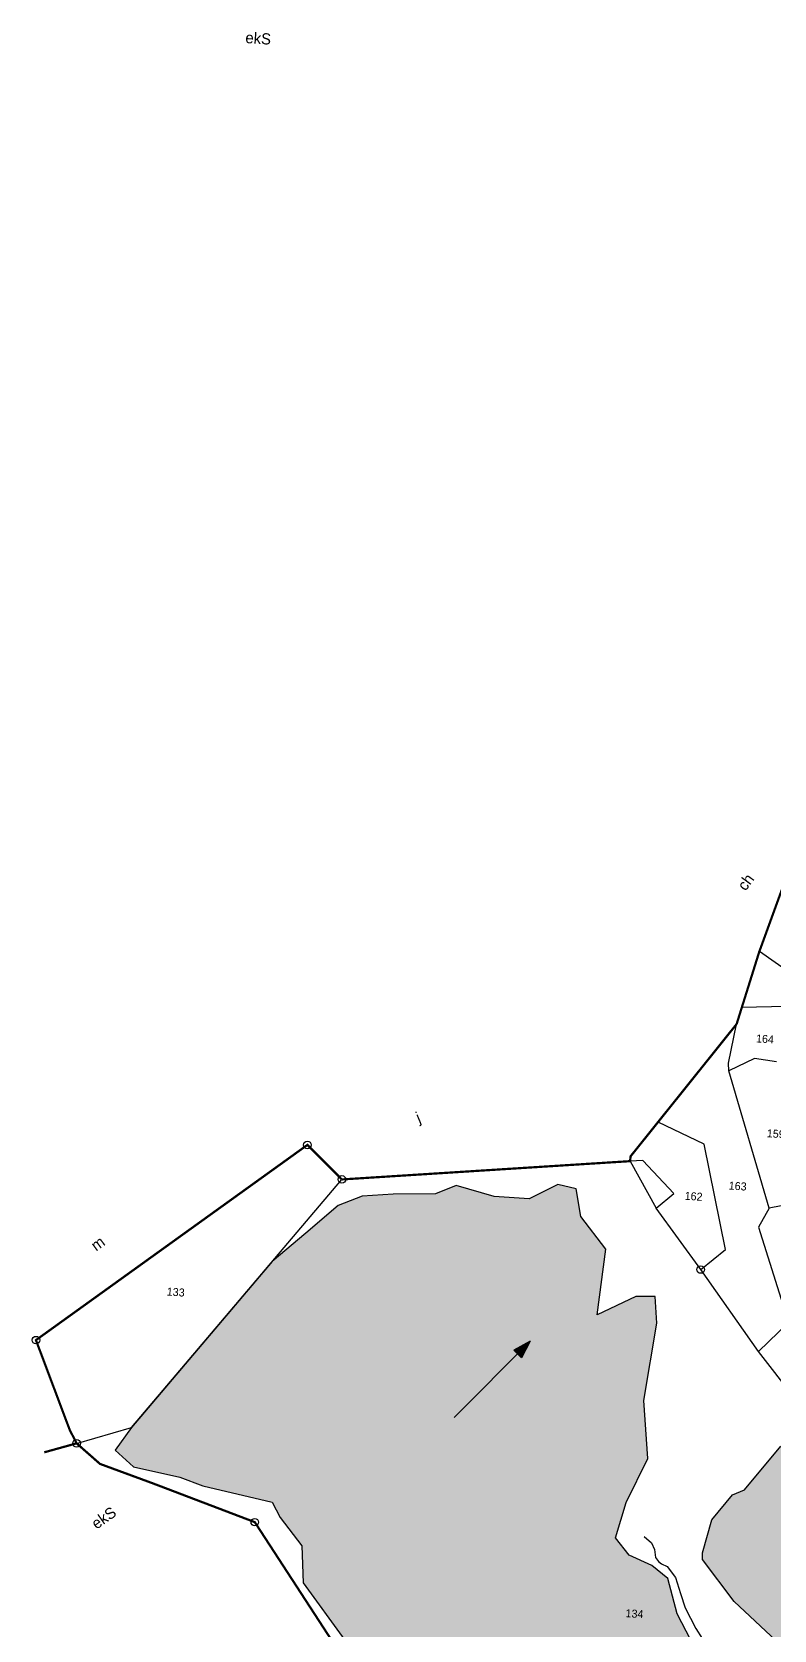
# Model space of a CAD drawing. Header units: metres. Extents: x 286068 to 287359, y 2005630 to 2007176.
# Drawn here: x 286068 to 286503, y 2006164 to 2007098 of the extents above; entities that cross this region are included whole.
import ezdxf
from ezdxf.enums import TextEntityAlignment as Align

# ---------------------------------------------------------------- set-up
doc = ezdxf.new("R2010")
doc.units = ezdxf.units.M
doc.header["$MEASUREMENT"] = 0
doc.linetypes.add('DIVIDE', pattern=[1.25, 0.5, -0.25, 0, -0.25, 0, -0.25])
for name, color, linetype in [('LINE_WATER', 4, 'Continuous'), ('POLY_HATCH', 12, 'Continuous'), ('POLY_PARCEL', 6, 'Continuous'), ('SYM_ARROW', 1, 'Continuous'), ('SYM_STONE', 1, 'Continuous'), ('TEXT_MAPOUT', 7, 'Continuous'), ('TEXT_PARCEL', 7, 'Continuous'), ('V_BOUND_LINE', 7, 'Continuous'), ('V_DIVIDE_LINE', 7, 'DIVIDE')]:
    doc.layers.add(name, color=color, linetype=linetype)
doc.styles.add('TEXT_MAP', font='')
doc.styles.get('TEXT_MAP').set_extended_font_data('Kruti Dev 050')
pattern_1 = [(356.20205, (285772.9125, 2005632.3665), (3.457037, 3.026626), [3.248967, -3.248967]), (86.20205, (285776.1543, 2005632.1513), (-3.026626, 3.457037), [3.248967, -3.248967])]

# ---------------------------------------------------------------- blocks, each defined once
blk = doc.blocks.new('STONE')
blk.add_circle((0, 0), 0.851)
blk = doc.blocks.new('ARROWASPECT')
h = blk.add_hatch(color=256)
h.paths.add_polyline_path([(2.85, -2.85), (3.72, -1.98), (0, 0)])
h.paths.add_polyline_path([(0, 0), (1.98, -3.72), (2.85, -2.85)])
for points in [[(0, 0), (17.15, -17.15)], [(0, 0), (1.98, -3.72)], [(0, 0), (3.72, -1.98)], [(3.72, -1.98), (1.98, -3.72)]]:
    blk.add_lwpolyline(points)
blk = doc.blocks.new('897')
at = {"layer": 'POLY_HATCH'}
h = blk.add_hatch(dxfattribs=at)
h.set_pattern_fill('ZIGZAG', color=256, scale=25.991732, angle=-3.79795, style=0)
h.set_pattern_definition(pattern_1)
h.paths.add_polyline_path([(287242.17, 2006596.54), (287264.87, 2006643.94), (287272.15, 2006660.26), (287179.82, 2006730.61), (287174.25, 2006721.11), (287163.29, 2006703.91), (287175.9, 2006694.54), (287169.45, 2006668.08), (287162, 2006639.55), (287155.24, 2006602.01), (287146.43, 2006604.3), (287135.23, 2006609.32), (287111.83, 2006607.26), (287095, 2006591.73), (287059.69, 2006568.04), (287029.99, 2006551.66), (286996.57, 2006543.63), (286961.25, 2006545.55), (286929.97, 2006505.37), (286894.66, 2006488.08), (286895.22, 2006502.98), (286908.57, 2006523.87), (286897.67, 2006546.36), (286859.95, 2006531.36), (286849.08, 2006512.26), (286841.57, 2006502.08), (286833.69, 2006499.19), (286816.49, 2006490.95), (286810.76, 2006501.14), (286811.29, 2006515.62), (286806.36, 2006518.51), (286787.57, 2006512.07), (286774.79, 2006506.09), (286770.93, 2006499.52), (286766.71, 2006487.42), (286765.81, 2006480.22), (286748.78, 2006474.53), (286736.39, 2006468.09), (286730.55, 2006457.38), (286728.15, 2006446.87), (286723.45, 2006440.36), (286716.36, 2006430.16), (286715.66, 2006419.53), (286706.17, 2006405.22), (286701.95, 2006386.72), (286685.16, 2006404.43), (286680.4, 2006409.87), (286669.23, 2006396.1), (286661.76, 2006373.55), (286638.18, 2006365.72), (286611.82, 2006354.67), (286606.85, 2006346.76), (286604.47, 2006323.87), (286614.34, 2006305.29), (286606.18, 2006298.15), (286596.55, 2006288.12), (286587.73, 2006290.41), (286579.65, 2006297.35), (286577.69, 2006300.04), (286579.62, 2006303.33), (286587.84, 2006311.32), (286587.67, 2006315.17), (286562.73, 2006306.16), (286528.97, 2006293.03), (286518.37, 2006287.76), (286506.6, 2006271.12), (286485.26, 2006245.65), (286478.23, 2006242.7), (286466.16, 2006228.14), (286460.61, 2006208.87), (286460.78, 2006205.02), (286479.22, 2006180.32), (286503.74, 2006157.35), (286509.05, 2006147.19), (286511.58, 2006101.77), (286537.38, 2006092.7), (286561.81, 2006098.9), (286578.93, 2006104.46), (286602.03, 2006115.76), (286612.06, 2006140.78), (286614.25, 2006156.82), (286619.4, 2006167.08), (286625.33, 2006172.27), (286635.59, 2006174.11), (286652.01, 2006169.11), (286671.25, 2006172.86), (286665.64, 2006206.17), (286672.53, 2006209.06), (286688.81, 2006210.21), (286700.6, 2006211.1), (286708.41, 2006227.89), (286721.16, 2006243.23), (286726.79, 2006260.72), (286738.42, 2006284.51), (286751.14, 2006290.92), (286764.92, 2006313.45), (286782.34, 2006315.08), (286794.13, 2006332.72), (286806.69, 2006336.91), (286817.48, 2006354.38), (286829.08, 2006377.61), (286839.9, 2006389.17), (286856.17, 2006390.32), (286866.03, 2006404.18), (286883.3, 2006428.71), (286890.23, 2006432.16), (286896.53, 2006434.53), (286888.14, 2006459.65), (286901.37, 2006473.85), (286917.65, 2006475), (286938.52, 2006478.08), (286956.72, 2006483.01), (286967.99, 2006484.5), (287008.32, 2006489.81), (287037.42, 2006490.67), (287058.55, 2006497.64), (287069.34, 2006500.27), (287080.76, 2006495.61), (287106.64, 2006489.98), (287120.69, 2006491.28), (287137.81, 2006496.85), (287156.42, 2006507.89), (287180.1, 2006519.72), (287198.45, 2006535.24), (287218.79, 2006555.66), (287233.43, 2006574.23)])
h = blk.add_hatch(dxfattribs=at)
h.set_pattern_fill('ZIGZAG', color=256, scale=25.991732, angle=-3.79795, style=0)
h.set_pattern_definition(pattern_1)
h.paths.add_polyline_path([(286409.69, 2006217.54), (286415.99, 2006238.33), (286428.69, 2006264.01), (286426.39, 2006297.87), (286433.95, 2006343.21), (286433.07, 2006358.7), (286421.7, 2006358.7), (286399.01, 2006348.08), (286404.2, 2006386.37), (286389.56, 2006405.53), (286386.83, 2006421.62), (286376.02, 2006424.23), (286359.16, 2006415.88), (286338.78, 2006417.23), (286316.47, 2006423.64), (286304.39, 2006418.76), (286279.74, 2006418.5), (286261.47, 2006417.44), (286247.46, 2006411.93), (286228.57, 2006395.76), (286208.95, 2006379.21), (286126.59, 2006282.19), (286116.9, 2006268.89), (286127.62, 2006259.09), (286154.9, 2006253.11), (286168.21, 2006248.06), (286208.89, 2006238.54), (286213.6, 2006229.52), (286226.21, 2006212.93), (286227.05, 2006191.28), (286251.36, 2006157.85), (286257.91, 2006142.26), (286265.03, 2006141.03), (286279.6, 2006132.11), (286293.37, 2006105.44), (286304.69, 2006099), (286295.52, 2006080.67), (286302.7, 2006045.51), (286308.77, 2006017.07), (286320.28, 2005967.82), (286328.11, 2005948.74), (286334.81, 2005946.78), (286342.89, 2005947.39), (286350.21, 2005971.9), (286361.7, 2005990.84), (286397.52, 2005982.4), (286408.04, 2005980.94), (286437.62, 2005998.3), (286475.68, 2006029.11), (286476.47, 2006075.27), (286472, 2006127.85), (286459.2, 2006141.14), (286453.86, 2006157.78), (286445.78, 2006173.09), (286440.34, 2006193.91), (286430.97, 2006201.35), (286417.74, 2006207.53)])
at = {"layer": 'LINE_WATER'}
blk.add_lwpolyline([(286426.55, 2006218.39), (286430.77, 2006214.61), (286432.66, 2006210.79), (286433.12, 2006206.1), (286434.92, 2006203.84), (286436.76, 2006202.36), (286439.97, 2006200.79), (286444.79, 2006194.44), (286447.87, 2006185.1), (286450.62, 2006176.76), (286456.82, 2006164.69), (286467.9, 2006147.04)], dxfattribs=at)
at = {"layer": 'POLY_HATCH'}
for points in [[(286503.74, 2006157.35), (286479.22, 2006180.32), (286460.78, 2006205.02), (286460.61, 2006208.87), (286466.16, 2006228.14), (286478.23, 2006242.7), (286485.26, 2006245.65), (286506.6, 2006271.12)], [(286453.86, 2006157.78), (286445.78, 2006173.09), (286440.34, 2006193.91), (286430.97, 2006201.35), (286417.74, 2006207.53), (286409.69, 2006217.54), (286415.99, 2006238.33), (286428.69, 2006264.01), (286426.39, 2006297.87), (286433.95, 2006343.21), (286433.07, 2006358.7), (286421.7, 2006358.7), (286399.01, 2006348.08), (286404.2, 2006386.37), (286389.56, 2006405.53), (286386.83, 2006421.62), (286376.02, 2006424.23), (286359.16, 2006415.88), (286338.78, 2006417.23), (286316.47, 2006423.64), (286304.39, 2006418.76), (286279.74, 2006418.5), (286261.47, 2006417.44), (286247.46, 2006411.93), (286228.57, 2006395.76), (286208.95, 2006379.21), (286126.59, 2006282.19), (286116.9, 2006268.89), (286127.62, 2006259.09), (286154.9, 2006253.11), (286168.21, 2006248.06), (286208.89, 2006238.54), (286213.6, 2006229.52), (286226.21, 2006212.93), (286227.05, 2006191.28), (286251.36, 2006157.85)]]:
    blk.add_lwpolyline(points, dxfattribs=at)
at = {"layer": 'POLY_PARCEL'}
for points in [[(286493.99, 2006560.53), (286512.43, 2006547.68), (286523.85, 2006546.66)], [(286524.93, 2006519.63), (286509.58, 2006528.22), (286483.66, 2006527.6)], [(286476.03, 2006490.73), (286475.81, 2006495.18), (286480.65, 2006518)], [(286504.05, 2006495.91), (286491.12, 2006497.81), (286476.03, 2006490.73)], [(286499.64, 2006410.45), (286476.03, 2006490.73)], [(286459.63, 2006374.49), (286474.09, 2006386.1), (286461.7, 2006447.82), (286434.65, 2006460.67)], [(286433.5, 2006410.3), (286443.85, 2006418.84), (286425.85, 2006438.19), (286418.27, 2006437.84)], [(286418.27, 2006437.84), (286433.5, 2006410.3)], [(286094.42, 2006272.86), (286126.59, 2006282.19), (286249.65, 2006427.15)], [(286459.63, 2006374.49), (286433.5, 2006410.3)], [(286499.64, 2006410.45), (286493.42, 2006399.34), (286510.95, 2006343.43)], [(286513.65, 2006413.17), (286499.64, 2006410.45)], [(286493.39, 2006326.61), (286459.63, 2006374.49)], [(286493.39, 2006326.61), (286510.95, 2006343.43)], [(286550.01, 2006250.86), (286535.63, 2006272.41), (286493.39, 2006326.61)]]:
    blk.add_lwpolyline(points, dxfattribs=at)
at = {"layer": 'V_BOUND_LINE', "const_width": 1.3}
for points in [[(286493.99, 2006560.53), (286509.65, 2006603.53)], [(286483.66, 2006527.6), (286493.91, 2006560.34), (286493.99, 2006560.53)], [(286480.65, 2006518), (286483.66, 2006527.6)], [(286434.65, 2006460.67), (286480.65, 2006518)], [(286418.27, 2006437.84), (286418.62, 2006440.69), (286434.65, 2006460.67)], [(286094.42, 2006272.86), (286090.38, 2006280.75), (286070.63, 2006333.21), (286229.48, 2006447.34), (286249.65, 2006427.15)], [(286249.65, 2006427.15), (286418.27, 2006437.84)], [(286325.64, 2005911.86), (286287.3, 2006090.7), (286198.7, 2006226.78), (286139.32, 2006249.36), (286108.1, 2006260.85), (286094.42, 2006272.86)]]:
    blk.add_lwpolyline(points, dxfattribs=at)
at = {"layer": 'V_DIVIDE_LINE', "const_width": 1.3}
blk.add_lwpolyline([(286075.48, 2006267.61), (286094.42, 2006272.86)], dxfattribs=at)
at = {"layer": 'SYM_ARROW', "xscale": 2.599173233913084, "yscale": 2.599173233913084, "zscale": 2.599173233913084, "rotation": 270.0161278062077}
blk.add_blockref('ARROWASPECT', (286359.91, 2006332.54), dxfattribs=at)
at = {"layer": 'SYM_STONE', "xscale": 2.599173233913084, "yscale": 2.599173233913084, "zscale": 2.599173233913084, "rotation": 356.2020529719174}
for p in [(286229.48, 2006447.34), (286249.65, 2006427.15), (286459.63, 2006374.49), (286070.63, 2006333.21), (286094.42, 2006272.86), (286198.7, 2006226.78)]:
    blk.add_blockref('STONE', p, dxfattribs=at)
at = {"layer": 'TEXT_MAPOUT', "style": 'TEXT_MAP'}
for s, height, rotation, p in [('ekS', 6.498, 356.20205, (286193.04, 2007091.58)), ('ch', 6.498, 53.67502, (286485.87, 2006595.4)), ('j ', 6.498, 22.75377, (286294.66, 2006460.07)), ('m', 6.5, 36.30635, (286105.86, 2006384.91)), ('ekS', 6.498, 35.08298, (286106.08, 2006222.36))]:
    blk.add_text(s, height=height, rotation=rotation, dxfattribs=at).set_placement(p)
at = {"layer": 'TEXT_PARCEL', "style": 'TEXT_MAP'}
for s, p in [('164', (286497.26, 2006509.3)), ('159', (286503.59, 2006453.86)), ('162', (286455.49, 2006417.29)), ('163', (286481.29, 2006423.29)), ('133', (286152.45, 2006361.31)), ('134', (286420.9, 2006173.27))]:
    blk.add_text(s, height=4.679, rotation=356.20205, dxfattribs=at).set_placement(p, align=Align.MIDDLE)

msp = doc.modelspace()

# ---------------------------------------------------------------- block references
msp.add_blockref('897', (0, 0))

doc.saveas('drawing.dxf')
